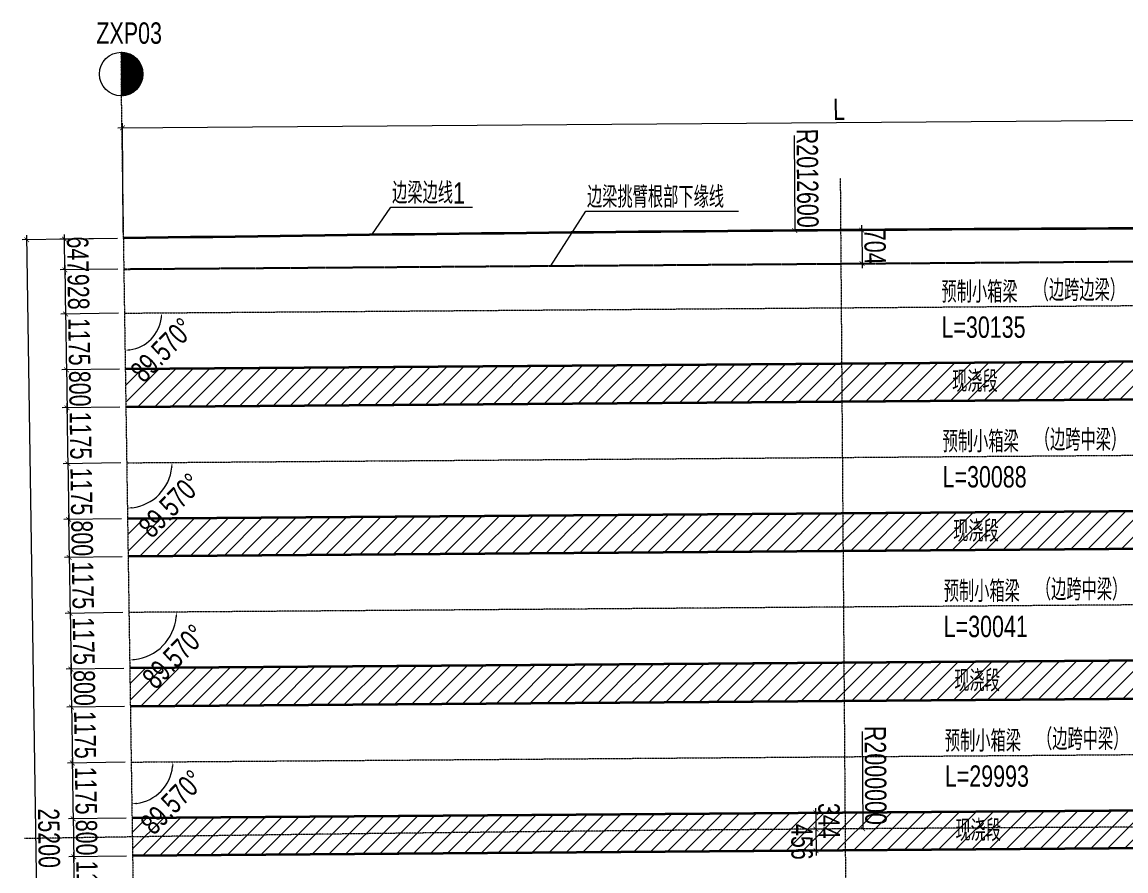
# Model space of a CAD drawing. Extents: x -2667085 to 4, y -2479164 to 2.
# Drawn here: x -2427180 to -2403953, y -2334973 to -2317107 of the extents above; entities that cross this region are included whole.
import ezdxf

# ---------------------------------------------------------------- set-up
doc = ezdxf.new("R2010")
doc.units = 0
doc.header["$MEASUREMENT"] = 0
doc.header["$PDMODE"] = 3
for name, pattern in [('DASHDOT', [1, 0.5, -0.25, 0, -0.25]), ('DASHED', [0.75, 0.5, -0.25]), ('ZXX0', [30, 13, -2, 0.5, -2, 12.5])]:
    doc.linetypes.add(name, pattern=pattern)
doc.layers.get('0').update_dxf_attribs({"linetype": 'CONTINUOUS'})
doc.layers.get('DEFPOINTS').update_dxf_attribs({"linetype": 'CONTINUOUS'})
for name, color, linetype, lineweight in [('桥－总－中心线', 1, 'ZXX0', 13), ('桥－构造轮廓－实线', 4, 'CONTINUOUS', 35), ('桥－构造轮廓－虚线', 3, 'DASHED', 25), ('桥－综合标注', 31, 'CONTINUOUS', 13), ('桥－综合说明', 7, 'CONTINUOUS', 13)]:
    doc.layers.add(name, color=color, linetype=linetype, lineweight=lineweight)
doc.styles.add('SMEDI', font='smsim.shx', dxfattribs={"width": 0.75, "bigfont": 'smfs.shx'})
doc.dimstyles.new('1-150', dxfattribs={"dimtxt": 450, "dimasz": 100, "dimexe": 100, "dimexo": 125, "dimgap": 50, "dimtad": 1, "dimdec": 0, "dimzin": 0, "dimdsep": 46, "dimtxsty": 'SMEDI', "dimblk": 'ARCHTICK', "dimcen": 0.09, "dimdle": 100, "dimclrd": 256, "dimclre": 256, "dimclrt": 256, "dimadec": 0, "dimazin": 0, "dimtfac": 1, "dimtdec": 0, "dimtix": 1, "dimtmove": 2, "dimatfit": 3, "dimldrblk": 'ARCHTICK', "dimfxl": 2, "dimtolj": 1, "dimtzin": 0, "dimlwd": -1, "dimlwe": -1, "dimarcsym": 0})
doc.dimstyles.new('1-150角度', dxfattribs={"dimtxt": 450, "dimasz": 100, "dimexe": 100, "dimexo": 125, "dimgap": 5, "dimtad": 1, "dimdec": 3, "dimzin": 0, "dimdsep": 46, "dimtxsty": 'SMEDI', "dimcen": 0.09, "dimdle": 100, "dimclrd": 256, "dimclre": 256, "dimclrt": 256, "dimadec": 3, "dimazin": 0, "dimtfac": 1, "dimtdec": 3, "dimtmove": 2, "dimatfit": 3, "dimldrblk": 'ARCHTICK', "dimfxl": 2, "dimtolj": 1, "dimtzin": 0, "dimlwd": -1, "dimlwe": -1, "dimarcsym": 0})
pattern_1 = [(45, (250756.52, 96797.04), (-176.776695, 176.776695), [])]

# ---------------------------------------------------------------- blocks, each defined once
blk = doc.blocks.new('_ArchTick')
at = {"color": 0, "linetype": 'ByBlock', "const_width": 0.15}
blk.add_lwpolyline([(-0.5, -0.5), (0.5, 0.5)], dxfattribs=at)
blk = doc.blocks.new('*D156')
at = {"layer": 'DEFPOINTS', "color": 0, "transparency": 16777216}
for p in [(-2425040, -2322305), (-2426265, -2323252), (-2425026, -2323233)]:
    blk.add_point(p, dxfattribs=at)
at = {"layer": '桥－综合标注', "transparency": 16777216}
for p, q in [((-2426280, -2322224), (-2426264, -2323352)), ((-2425165, -2322307), (-2426379, -2322325)), ((-2425151, -2323235), (-2426365, -2323253))]:
    blk.add_line(p, q, dxfattribs=at)
at = {"layer": '桥－综合标注', "transparency": 16777216, "xscale": 100, "yscale": 100, "zscale": 100}
for p, rotation in [((-2426279, -2322324), 90.85943669461318), ((-2426265, -2323252), 270.8594366946131)]:
    blk.add_blockref('_ArchTick', p, dxfattribs=dict(at, rotation=rotation))
at = {"layer": '桥－综合标注', "transparency": 16777216, "insert": (-2425997, -2322784), "char_height": 450, "attachment_point": 5, "rotation": 270.8594, "style": 'SMEDI'}
blk.add_mtext('\\A1;928', dxfattribs=at)
blk = doc.blocks.new('*D157')
at = {"layer": 'DEFPOINTS', "color": 0, "transparency": 16777216}
for p in [(-2425026, -2323233), (-2426247, -2324427), (-2425009, -2324408)]:
    blk.add_point(p, dxfattribs=at)
at = {"layer": '桥－综合标注', "transparency": 16777216}
for p, q in [((-2426267, -2323152), (-2426246, -2324527)), ((-2425151, -2323235), (-2426365, -2323253)), ((-2425134, -2324410), (-2426347, -2324428))]:
    blk.add_line(p, q, dxfattribs=at)
at = {"layer": '桥－综合标注', "transparency": 16777216, "xscale": 100, "yscale": 100, "zscale": 100}
for p, rotation in [((-2426265, -2323252), 90.85943669372011), ((-2426247, -2324427), 270.8594366937201)]:
    blk.add_blockref('_ArchTick', p, dxfattribs=dict(at, rotation=rotation))
at = {"layer": '桥－综合标注', "transparency": 16777216, "insert": (-2425981, -2323835), "char_height": 450, "attachment_point": 5, "rotation": 270.8594, "style": 'SMEDI'}
blk.add_mtext('\\A1;1175', dxfattribs=at)
blk = doc.blocks.new('*D158')
at = {"layer": 'DEFPOINTS', "color": 0, "transparency": 16777216}
for p in [(-2425009, -2324408), (-2426235, -2325227), (-2424997, -2325208)]:
    blk.add_point(p, dxfattribs=at)
at = {"layer": '桥－综合标注', "transparency": 16777216}
for p, q in [((-2426249, -2324327), (-2426234, -2325327)), ((-2425134, -2324410), (-2426347, -2324428)), ((-2425122, -2325210), (-2426335, -2325228))]:
    blk.add_line(p, q, dxfattribs=at)
at = {"layer": '桥－综合标注', "transparency": 16777216, "xscale": 100, "yscale": 100, "zscale": 100}
for p, rotation in [((-2426247, -2324427), 90.85943669372011), ((-2426235, -2325227), 270.8594366937201)]:
    blk.add_blockref('_ArchTick', p, dxfattribs=dict(at, rotation=rotation))
at = {"layer": '桥－综合标注', "transparency": 16777216, "insert": (-2425966, -2324823), "char_height": 450, "attachment_point": 5, "rotation": 270.8594, "style": 'SMEDI'}
blk.add_mtext('\\A1;800', dxfattribs=at)
blk = doc.blocks.new('*D159')
at = {"layer": 'DEFPOINTS', "color": 0, "transparency": 16777216}
for p in [(-2424997, -2325208), (-2426218, -2326401), (-2424979, -2326383)]:
    blk.add_point(p, dxfattribs=at)
at = {"layer": '桥－综合标注', "transparency": 16777216}
for p, q in [((-2425122, -2325210), (-2426335, -2325228)), ((-2426237, -2325127), (-2426216, -2326501)), ((-2425104, -2326385), (-2426318, -2326403))]:
    blk.add_line(p, q, dxfattribs=at)
at = {"layer": '桥－综合标注', "transparency": 16777216, "xscale": 100, "yscale": 100, "zscale": 100}
for p, rotation in [((-2426235, -2325227), 90.85943669372011), ((-2426218, -2326401), 270.8594366937201)]:
    blk.add_blockref('_ArchTick', p, dxfattribs=dict(at, rotation=rotation))
at = {"layer": '桥－综合标注', "transparency": 16777216, "insert": (-2425952, -2325810), "char_height": 450, "attachment_point": 5, "rotation": 270.8594, "style": 'SMEDI'}
blk.add_mtext('\\A1;1175', dxfattribs=at)
blk = doc.blocks.new('*D160')
at = {"layer": 'DEFPOINTS', "color": 0, "transparency": 16777216}
for p in [(-2424961, -2327558), (-2426188, -2328376), (-2424949, -2328358)]:
    blk.add_point(p, dxfattribs=at)
at = {"layer": '桥－综合标注', "transparency": 16777216}
for p, q in [((-2425086, -2327560), (-2426300, -2327578)), ((-2426202, -2327476), (-2426187, -2328476)), ((-2425074, -2328359), (-2426288, -2328378))]:
    blk.add_line(p, q, dxfattribs=at)
at = {"layer": '桥－综合标注', "transparency": 16777216, "xscale": 100, "yscale": 100, "zscale": 100}
for p, rotation in [((-2426200, -2327576), 90.85943669372011), ((-2426188, -2328376), 270.8594366937201)]:
    blk.add_blockref('_ArchTick', p, dxfattribs=dict(at, rotation=rotation))
at = {"layer": '桥－综合标注', "transparency": 16777216, "insert": (-2425919, -2327972), "char_height": 450, "attachment_point": 5, "rotation": 270.8594, "style": 'SMEDI'}
blk.add_mtext('\\A1;800', dxfattribs=at)
blk = doc.blocks.new('*D161')
at = {"layer": 'DEFPOINTS', "color": 0, "transparency": 16777216}
for p in [(-2424949, -2328358), (-2426171, -2329551), (-2424932, -2329532)]:
    blk.add_point(p, dxfattribs=at)
at = {"layer": '桥－综合标注', "transparency": 16777216}
for p, q in [((-2426190, -2328276), (-2426169, -2329651)), ((-2425074, -2328359), (-2426288, -2328378)), ((-2425057, -2329534), (-2426271, -2329553))]:
    blk.add_line(p, q, dxfattribs=at)
at = {"layer": '桥－综合标注', "transparency": 16777216, "xscale": 100, "yscale": 100, "zscale": 100}
for p, rotation in [((-2426188, -2328376), 90.85943669372011), ((-2426171, -2329551), 270.8594366937201)]:
    blk.add_blockref('_ArchTick', p, dxfattribs=dict(at, rotation=rotation))
at = {"layer": '桥－综合标注', "transparency": 16777216, "insert": (-2425904, -2328960), "char_height": 450, "attachment_point": 5, "rotation": 270.8594, "style": 'SMEDI'}
blk.add_mtext('\\A1;1175', dxfattribs=at)
blk = doc.blocks.new('*D162')
at = {"layer": 'DEFPOINTS', "color": 0, "transparency": 16777216}
for p in [(-2424932, -2329532), (-2426153, -2330726), (-2424914, -2330707)]:
    blk.add_point(p, dxfattribs=at)
at = {"layer": '桥－综合标注', "transparency": 16777216}
for p, q in [((-2426172, -2329451), (-2426151, -2330826)), ((-2425057, -2329534), (-2426271, -2329553)), ((-2425039, -2330709), (-2426253, -2330727))]:
    blk.add_line(p, q, dxfattribs=at)
at = {"layer": '桥－综合标注', "transparency": 16777216, "xscale": 100, "yscale": 100, "zscale": 100}
for p, rotation in [((-2426171, -2329551), 90.85943669372011), ((-2426153, -2330726), 270.8594366937201)]:
    blk.add_blockref('_ArchTick', p, dxfattribs=dict(at, rotation=rotation))
at = {"layer": '桥－综合标注', "transparency": 16777216, "insert": (-2425887, -2330134), "char_height": 450, "attachment_point": 5, "rotation": 270.8594, "style": 'SMEDI'}
blk.add_mtext('\\A1;1175', dxfattribs=at)
blk = doc.blocks.new('*D163')
at = {"layer": 'DEFPOINTS', "color": 0, "transparency": 16777216}
for p in [(-2424914, -2330707), (-2426141, -2331526), (-2424902, -2331507)]:
    blk.add_point(p, dxfattribs=at)
at = {"layer": '桥－综合标注', "transparency": 16777216}
for p, q in [((-2426154, -2330626), (-2426139, -2331626)), ((-2425039, -2330709), (-2426253, -2330727)), ((-2425027, -2331509), (-2426241, -2331527))]:
    blk.add_line(p, q, dxfattribs=at)
at = {"layer": '桥－综合标注', "transparency": 16777216, "xscale": 100, "yscale": 100, "zscale": 100}
for p, rotation in [((-2426153, -2330726), 90.85943669372011), ((-2426141, -2331526), 270.8594366937201)]:
    blk.add_blockref('_ArchTick', p, dxfattribs=dict(at, rotation=rotation))
at = {"layer": '桥－综合标注', "transparency": 16777216, "insert": (-2425872, -2331122), "char_height": 450, "attachment_point": 5, "rotation": 270.8594, "style": 'SMEDI'}
blk.add_mtext('\\A1;800', dxfattribs=at)
blk = doc.blocks.new('*D164')
at = {"layer": 'DEFPOINTS', "color": 0, "transparency": 16777216}
for p in [(-2424902, -2331507), (-2426123, -2332701), (-2424885, -2332682)]:
    blk.add_point(p, dxfattribs=at)
at = {"layer": '桥－综合标注', "transparency": 16777216}
for p, q in [((-2425027, -2331509), (-2426241, -2331527)), ((-2426142, -2331426), (-2426122, -2332801)), ((-2425009, -2332684), (-2426223, -2332702))]:
    blk.add_line(p, q, dxfattribs=at)
at = {"layer": '桥－综合标注', "transparency": 16777216, "xscale": 100, "yscale": 100, "zscale": 100}
for p, rotation in [((-2426141, -2331526), 90.85943669372011), ((-2426123, -2332701), 270.8594366937201)]:
    blk.add_blockref('_ArchTick', p, dxfattribs=dict(at, rotation=rotation))
at = {"layer": '桥－综合标注', "transparency": 16777216, "insert": (-2425857, -2332109), "char_height": 450, "attachment_point": 5, "rotation": 270.8594, "style": 'SMEDI'}
blk.add_mtext('\\A1;1175', dxfattribs=at)
blk = doc.blocks.new('*D165')
at = {"layer": 'DEFPOINTS', "color": 0, "transparency": 16777216}
for p in [(-2424885, -2332682), (-2426106, -2333876), (-2424867, -2333857)]:
    blk.add_point(p, dxfattribs=at)
at = {"layer": '桥－综合标注', "transparency": 16777216}
for p, q in [((-2425009, -2332684), (-2426223, -2332702)), ((-2426125, -2332601), (-2426104, -2333976)), ((-2424992, -2333859), (-2426206, -2333877))]:
    blk.add_line(p, q, dxfattribs=at)
at = {"layer": '桥－综合标注', "transparency": 16777216, "xscale": 100, "yscale": 100, "zscale": 100}
for p, rotation in [((-2426123, -2332701), 90.85943669372011), ((-2426106, -2333876), 270.8594366937201)]:
    blk.add_blockref('_ArchTick', p, dxfattribs=dict(at, rotation=rotation))
at = {"layer": '桥－综合标注', "transparency": 16777216, "insert": (-2425840, -2333284), "char_height": 450, "attachment_point": 5, "rotation": 270.8594, "style": 'SMEDI'}
blk.add_mtext('\\A1;1175', dxfattribs=at)
blk = doc.blocks.new('*D166')
at = {"layer": 'DEFPOINTS', "color": 0, "transparency": 16777216}
for p in [(-2424867, -2333857), (-2426094, -2334675), (-2424855, -2334657)]:
    blk.add_point(p, dxfattribs=at)
at = {"layer": '桥－综合标注', "transparency": 16777216}
for p, q in [((-2424992, -2333859), (-2426206, -2333877)), ((-2426107, -2333776), (-2426092, -2334775)), ((-2424980, -2334659), (-2426194, -2334677))]:
    blk.add_line(p, q, dxfattribs=at)
at = {"layer": '桥－综合标注', "transparency": 16777216, "xscale": 100, "yscale": 100, "zscale": 100}
for p, rotation in [((-2426106, -2333876), 90.85943669372011), ((-2426094, -2334675), 270.8594366937201)]:
    blk.add_blockref('_ArchTick', p, dxfattribs=dict(at, rotation=rotation))
at = {"layer": '桥－综合标注', "transparency": 16777216, "insert": (-2425825, -2334271), "char_height": 450, "attachment_point": 5, "rotation": 270.8594, "style": 'SMEDI'}
blk.add_mtext('\\A1;800', dxfattribs=at)
blk = doc.blocks.new('*D167')
at = {"layer": 'DEFPOINTS', "color": 0, "transparency": 16777216}
for p in [(-2424855, -2334657), (-2426076, -2335850), (-2424837, -2335832)]:
    blk.add_point(p, dxfattribs=at)
at = {"layer": '桥－综合标注', "transparency": 16777216}
for p, q in [((-2426095, -2334575), (-2426075, -2335950)), ((-2424980, -2334659), (-2426194, -2334677)), ((-2424962, -2335834), (-2426176, -2335852))]:
    blk.add_line(p, q, dxfattribs=at)
at = {"layer": '桥－综合标注', "transparency": 16777216, "xscale": 100, "yscale": 100, "zscale": 100}
for p, rotation in [((-2426094, -2334675), 90.85943669372011), ((-2426076, -2335850), 270.8594366937201)]:
    blk.add_blockref('_ArchTick', p, dxfattribs=dict(at, rotation=rotation))
at = {"layer": '桥－综合标注', "transparency": 16777216, "insert": (-2425810, -2335259), "char_height": 450, "attachment_point": 5, "rotation": 270.8594, "style": 'SMEDI'}
blk.add_mtext('\\A1;1175', dxfattribs=at)
blk = doc.blocks.new('*D178')
at = {"layer": 'DEFPOINTS', "color": 0, "transparency": 16777216}
for p in [(-2424979, -2326383), (-2426200, -2327576), (-2424961, -2327558)]:
    blk.add_point(p, dxfattribs=at)
at = {"layer": '桥－综合标注', "transparency": 16777216}
for p, q in [((-2425104, -2326385), (-2426318, -2326403)), ((-2426219, -2326301), (-2426199, -2327676)), ((-2425086, -2327560), (-2426300, -2327578))]:
    blk.add_line(p, q, dxfattribs=at)
at = {"layer": '桥－综合标注', "transparency": 16777216, "xscale": 100, "yscale": 100, "zscale": 100}
for p, rotation in [((-2426218, -2326401), 90.85943669460673), ((-2426200, -2327576), 270.8594366946068)]:
    blk.add_blockref('_ArchTick', p, dxfattribs=dict(at, rotation=rotation))
at = {"layer": '桥－综合标注', "transparency": 16777216, "insert": (-2425934, -2326985), "char_height": 450, "attachment_point": 5, "rotation": 270.8594, "style": 'SMEDI'}
blk.add_mtext('\\A1;1175', dxfattribs=at)
blk = doc.blocks.new('*D204')
at = {"layer": 'DEFPOINTS', "color": 0, "transparency": 16777216}
for p in [(-2426289, -2321677), (-2425050, -2321658), (-2425040, -2322305)]:
    blk.add_point(p, dxfattribs=at)
at = {"layer": '桥－综合标注', "transparency": 16777216}
for p, q in [((-2425175, -2321660), (-2426389, -2321678)), ((-2426289, -2321677), (-2426290, -2321577)), ((-2426279, -2322324), (-2426289, -2321677)), ((-2425165, -2322307), (-2426379, -2322325)), ((-2426279, -2322324), (-2426277, -2322424))]:
    blk.add_line(p, q, dxfattribs=at)
at = {"layer": '桥－综合标注', "transparency": 16777216, "xscale": 100, "yscale": 100, "zscale": 100}
for p, rotation in [((-2426289, -2321677), 270.8594366945963), ((-2426279, -2322324), 90.85943669459624)]:
    blk.add_blockref('_ArchTick', p, dxfattribs=dict(at, rotation=rotation))
at = {"layer": '桥－综合标注', "transparency": 16777216, "insert": (-2426009, -2321996), "char_height": 450, "attachment_point": 5, "rotation": 270.8594, "style": 'SMEDI'}
blk.add_mtext('\\A1;647', dxfattribs=at)
blk = doc.blocks.new('*D206')
at = {"layer": 'DEFPOINTS', "color": 0, "transparency": 16777216}
for p in [(-2427081, -2321689), (-2425050, -2321658), (-2424672, -2346856)]:
    blk.add_point(p, dxfattribs=at)
at = {"layer": '桥－综合标注', "transparency": 16777216}
for p, q in [((-2425175, -2321660), (-2427180, -2321690)), ((-2426701, -2346986), (-2427082, -2321589)), ((-2424797, -2346857), (-2426803, -2346887))]:
    blk.add_line(p, q, dxfattribs=at)
at = {"layer": '桥－综合标注', "transparency": 16777216, "xscale": 100, "yscale": 100, "zscale": 100}
for p, rotation in [((-2427081, -2321689), 90.85943672221049), ((-2426703, -2346886), 270.8594367222105)]:
    blk.add_blockref('_ArchTick', p, dxfattribs=dict(at, rotation=rotation))
at = {"layer": '桥－综合标注', "transparency": 16777216, "insert": (-2426617, -2334283), "char_height": 450, "attachment_point": 5, "rotation": 270.8594, "style": 'SMEDI'}
blk.add_mtext('\\A1;25200', dxfattribs=at)
blk = doc.blocks.new('*D207')
at = {"layer": 'DEFPOINTS', "color": 0, "transparency": 16777216}
for p in [(-2425050, -2321658), (-2394862, -2323007), (-2425026, -2323233), (-2424627, -2323905), (-2424672, -2346856)]:
    blk.add_point(p, dxfattribs=at)
at = {"layer": '桥－综合标注', "transparency": 16777216}
blk.add_arc((-2425026, -2323233), 782, 278.1942, 353.095, dxfattribs=at)
for points in [[(-2424267, -2323326), (-2424234, -2323328), (-2424245, -2323227)], [(-2424914, -2324024), (-2424916, -2323990), (-2425015, -2324015)]]:
    blk.add_solid(points, dxfattribs=at)
at = {"layer": '桥－综合标注', "transparency": 16777216, "insert": (-2424231, -2324010), "char_height": 450, "attachment_point": 5, "rotation": 45.6446, "style": 'SMEDI'}
blk.add_mtext('\\A1;89.570°', dxfattribs=at)
blk = doc.blocks.new('*D208')
at = {"layer": 'DEFPOINTS', "color": 0, "transparency": 16777216}
for p in [(-2425050, -2321658), (-2394862, -2326157), (-2424979, -2326383), (-2424492, -2327202), (-2424672, -2346856)]:
    blk.add_point(p, dxfattribs=at)
at = {"layer": '桥－综合标注', "transparency": 16777216}
blk.add_arc((-2424979, -2326383), 953, 276.8729, 354.4163, dxfattribs=at)
for points in [[(-2424047, -2326475), (-2424014, -2326476), (-2424026, -2326376)], [(-2424864, -2327346), (-2424866, -2327313), (-2424965, -2327336)]]:
    blk.add_solid(points, dxfattribs=at)
at = {"layer": '桥－综合标注', "transparency": 16777216, "insert": (-2424061, -2327280), "char_height": 450, "attachment_point": 5, "rotation": 45.6446, "style": 'SMEDI'}
blk.add_mtext('\\A1;89.570°', dxfattribs=at)
blk = doc.blocks.new('*D209')
at = {"layer": 'DEFPOINTS', "color": 0, "transparency": 16777216}
for p in [(-2425050, -2321658), (-2394862, -2329307), (-2424932, -2329532), (-2424421, -2330392), (-2424672, -2346856)]:
    blk.add_point(p, dxfattribs=at)
at = {"layer": '桥－综合标注', "transparency": 16777216}
blk.add_arc((-2424932, -2329532), 1000, 276.5907, 354.6985, dxfattribs=at)
for points in [[(-2423953, -2329624), (-2423919, -2329626), (-2423932, -2329525)], [(-2424816, -2330543), (-2424818, -2330509), (-2424917, -2330533)]]:
    blk.add_solid(points, dxfattribs=at)
at = {"layer": '桥－综合标注', "transparency": 16777216, "insert": (-2423981, -2330462), "char_height": 450, "attachment_point": 5, "rotation": 45.6446, "style": 'SMEDI'}
blk.add_mtext('\\A1;89.570°', dxfattribs=at)
blk = doc.blocks.new('*D210')
at = {"layer": 'DEFPOINTS', "color": 0, "transparency": 16777216}
for p in [(-2425050, -2321658), (-2394862, -2332457), (-2424885, -2332682), (-2424436, -2333437), (-2424672, -2346856)]:
    blk.add_point(p, dxfattribs=at)
at = {"layer": '桥－综合标注', "transparency": 16777216}
blk.add_arc((-2424885, -2332682), 878, 277.3875, 353.9017, dxfattribs=at)
for points in [[(-2424028, -2332775), (-2423995, -2332776), (-2424006, -2332676)], [(-2424770, -2333570), (-2424773, -2333536), (-2424871, -2333560)]]:
    blk.add_solid(points, dxfattribs=at)
at = {"layer": '桥－综合标注', "transparency": 16777216, "insert": (-2424021, -2333527), "char_height": 450, "attachment_point": 5, "rotation": 45.6446, "style": 'SMEDI'}
blk.add_mtext('\\A1;89.570°', dxfattribs=at)
blk = doc.blocks.new('*D211')
at = {"layer": 'DEFPOINTS', "color": 0, "transparency": 16777216}
for p in [(-2425050, -2321658), (-2394862, -2335607), (-2424837, -2335832), (-2424340, -2336668), (-2424672, -2346856)]:
    blk.add_point(p, dxfattribs=at)
at = {"layer": '桥－综合标注', "transparency": 16777216}
blk.add_arc((-2424837, -2335832), 973, 276.7533, 354.5358, dxfattribs=at)
for points in [[(-2423886, -2335924), (-2423852, -2335925), (-2423865, -2335824)], [(-2424722, -2336814), (-2424724, -2336781), (-2424823, -2336804)]]:
    blk.add_solid(points, dxfattribs=at)
at = {"layer": '桥－综合标注', "transparency": 16777216, "insert": (-2423906, -2336742), "char_height": 450, "attachment_point": 5, "rotation": 45.6446, "style": 'SMEDI'}
blk.add_mtext('\\A1;89.570°', dxfattribs=at)
blk = doc.blocks.new('*D212')
at = {"layer": 'DEFPOINTS', "color": 0, "transparency": 16777216}
for p in [(-2425050, -2321658), (-2394862, -2338757), (-2424790, -2338981), (-2424364, -2339698), (-2424672, -2346856)]:
    blk.add_point(p, dxfattribs=at)
at = {"layer": '桥－综合标注', "transparency": 16777216}
blk.add_arc((-2424790, -2338981), 834, 277.7348, 353.5543, dxfattribs=at)
for points in [[(-2423978, -2339074), (-2423945, -2339076), (-2423956, -2338975)], [(-2424677, -2339824), (-2424679, -2339791), (-2424778, -2339815)]]:
    blk.add_solid(points, dxfattribs=at)
at = {"layer": '桥－综合标注', "transparency": 16777216, "insert": (-2423958, -2339795), "char_height": 450, "attachment_point": 5, "rotation": 45.6446, "style": 'SMEDI'}
blk.add_mtext('\\A1;89.570°', dxfattribs=at)
blk = doc.blocks.new('*D213')
at = {"layer": 'DEFPOINTS', "color": 0, "transparency": 16777216}
for p in [(-2425050, -2321658), (-2394862, -2341907), (-2424743, -2342131), (-2424247, -2342966), (-2424672, -2346856)]:
    blk.add_point(p, dxfattribs=at)
at = {"layer": '桥－综合标注', "transparency": 16777216}
blk.add_arc((-2424743, -2342131), 972, 276.7596, 354.5296, dxfattribs=at)
for points in [[(-2423792, -2342223), (-2423759, -2342224), (-2423771, -2342124)], [(-2424627, -2343112), (-2424630, -2343079), (-2424728, -2343102)]]:
    blk.add_solid(points, dxfattribs=at)
at = {"layer": '桥－综合标注', "transparency": 16777216, "insert": (-2423812, -2343041), "char_height": 450, "attachment_point": 5, "rotation": 45.6446, "style": 'SMEDI'}
blk.add_mtext('\\A1;89.570°', dxfattribs=at)
blk = doc.blocks.new('*D214')
at = {"layer": 'DEFPOINTS', "color": 0, "transparency": 16777216}
for p in [(-2425050, -2321658), (-2394862, -2345057), (-2424696, -2345281), (-2424276, -2345986), (-2424672, -2346856)]:
    blk.add_point(p, dxfattribs=at)
at = {"layer": '桥－综合标注', "transparency": 16777216}
blk.add_arc((-2424696, -2345281), 820, 277.8472, 353.442, dxfattribs=at)
for points in [[(-2423897, -2345373), (-2423864, -2345375), (-2423875, -2345275)], [(-2424582, -2346110), (-2424585, -2346077), (-2424683, -2346101)]]:
    blk.add_solid(points, dxfattribs=at)
at = {"layer": '桥－综合标注', "transparency": 16777216, "insert": (-2423873, -2346085), "char_height": 450, "attachment_point": 5, "rotation": 45.6446, "style": 'SMEDI'}
blk.add_mtext('\\A1;89.570°', dxfattribs=at)
blk = doc.blocks.new('*D215')
at = {"layer": 'DEFPOINTS', "color": 0, "transparency": 16777216}
for p in [(-2394862, -2321432), (-2394862, -2323007), (-2425026, -2323233), (-2395705, -2323499), (-2394862, -2346632)]:
    blk.add_point(p, dxfattribs=at)
at = {"layer": '桥－综合标注', "transparency": 16777216}
blk.add_arc((-2394862, -2323007), 976, 186.301, 264.1287, dxfattribs=at)
for points in [[(-2395849, -2323115), (-2395816, -2323113), (-2395838, -2323014)], [(-2394961, -2323962), (-2394963, -2323995), (-2394862, -2323983)]]:
    blk.add_solid(points, dxfattribs=at)
at = {"layer": '桥－综合标注', "transparency": 16777216, "insert": (-2395782, -2323934), "char_height": 450, "attachment_point": 5, "rotation": 315.2149, "style": 'SMEDI'}
blk.add_mtext('\\A1;89.570°', dxfattribs=at)
blk = doc.blocks.new('*D216')
at = {"layer": 'DEFPOINTS', "color": 0, "transparency": 16777216}
for p in [(-2394862, -2321432), (-2394862, -2326157), (-2424979, -2326383), (-2395775, -2326690), (-2394862, -2346632)]:
    blk.add_point(p, dxfattribs=at)
at = {"layer": '桥－综合标注', "transparency": 16777216}
for start, end in [(169.5859, 175.0078), (180.4297, 270), (275.4219, 280.8439)]:
    blk.add_arc((-2394862, -2326157), 1057, start, end, dxfattribs=at)
for points in [[(-2395898, -2326066), (-2395932, -2326064), (-2395919, -2326165)], [(-2394761, -2327226), (-2394763, -2327193), (-2394862, -2327214)]]:
    blk.add_solid(points, dxfattribs=at)
at = {"layer": '桥－综合标注', "transparency": 16777216, "insert": (-2395445, -2326744), "char_height": 450, "attachment_point": 5, "rotation": 315.2149, "style": 'SMEDI'}
blk.add_mtext('\\A1;89.570°', dxfattribs=at)
blk = doc.blocks.new('*D217')
at = {"layer": 'DEFPOINTS', "color": 0, "transparency": 16777216}
for p in [(-2394862, -2321432), (-2394862, -2329307), (-2424932, -2329532), (-2395708, -2329801), (-2394862, -2346632)]:
    blk.add_point(p, dxfattribs=at)
at = {"layer": '桥－综合标注', "transparency": 16777216}
blk.add_arc((-2394862, -2329307), 979, 186.2836, 264.1461, dxfattribs=at)
for points in [[(-2395852, -2329415), (-2395819, -2329413), (-2395841, -2329314)], [(-2394961, -2330264), (-2394963, -2330298), (-2394862, -2330286)]]:
    blk.add_solid(points, dxfattribs=at)
at = {"layer": '桥－综合标注', "transparency": 16777216, "insert": (-2395784, -2330236), "char_height": 450, "attachment_point": 5, "rotation": 315.2149, "style": 'SMEDI'}
blk.add_mtext('\\A1;89.570°', dxfattribs=at)
blk = doc.blocks.new('*D218')
at = {"layer": 'DEFPOINTS', "color": 0, "transparency": 16777216}
for p in [(-2394862, -2321432), (-2394862, -2332457), (-2424885, -2332682), (-2395691, -2332941), (-2394862, -2346632)]:
    blk.add_point(p, dxfattribs=at)
at = {"layer": '桥－综合标注', "transparency": 16777216}
blk.add_arc((-2394862, -2332457), 960, 186.401, 264.0287, dxfattribs=at)
for points in [[(-2395833, -2332565), (-2395799, -2332563), (-2395822, -2332464)], [(-2394961, -2333395), (-2394963, -2333428), (-2394862, -2333417)]]:
    blk.add_solid(points, dxfattribs=at)
at = {"layer": '桥－综合标注', "transparency": 16777216, "insert": (-2395771, -2333373), "char_height": 450, "attachment_point": 5, "rotation": 315.2149, "style": 'SMEDI'}
blk.add_mtext('\\A1;89.570°', dxfattribs=at)
blk = doc.blocks.new('*D219')
at = {"layer": 'DEFPOINTS', "color": 0, "transparency": 16777216}
for p in [(-2394862, -2321432), (-2394862, -2335607), (-2424837, -2335832), (-2395613, -2336045), (-2394862, -2346632)]:
    blk.add_point(p, dxfattribs=at)
at = {"layer": '桥－综合标注', "transparency": 16777216}
blk.add_arc((-2394862, -2335607), 869, 187.025, 263.4047, dxfattribs=at)
for points in [[(-2395741, -2335714), (-2395708, -2335712), (-2395731, -2335613)], [(-2394961, -2336454), (-2394963, -2336487), (-2394862, -2336476)]]:
    blk.add_solid(points, dxfattribs=at)
at = {"layer": '桥－综合标注', "transparency": 16777216, "insert": (-2395707, -2336458), "char_height": 450, "attachment_point": 5, "rotation": 315.2149, "style": 'SMEDI'}
blk.add_mtext('\\A1;89.570°', dxfattribs=at)
blk = doc.blocks.new('*D220')
at = {"layer": 'DEFPOINTS', "color": 0, "transparency": 16777216}
for p in [(-2394862, -2321432), (-2394862, -2338757), (-2424790, -2338981), (-2395785, -2339296), (-2394862, -2346632)]:
    blk.add_point(p, dxfattribs=at)
at = {"layer": '桥－综合标注', "transparency": 16777216}
for start, end in [(169.7042, 175.067), (180.4297, 270), (275.3627, 280.7255)]:
    blk.add_arc((-2394862, -2338757), 1069, start, end, dxfattribs=at)
for points in [[(-2395910, -2338666), (-2395944, -2338664), (-2395931, -2338765)], [(-2394761, -2339838), (-2394763, -2339804), (-2394862, -2339826)]]:
    blk.add_solid(points, dxfattribs=at)
at = {"layer": '桥－综合标注', "transparency": 16777216, "insert": (-2395453, -2339352), "char_height": 450, "attachment_point": 5, "rotation": 315.2149, "style": 'SMEDI'}
blk.add_mtext('\\A1;89.570°', dxfattribs=at)
blk = doc.blocks.new('*D221')
at = {"layer": 'DEFPOINTS', "color": 0, "transparency": 16777216}
for p in [(-2394862, -2321432), (-2394862, -2341907), (-2424743, -2342131), (-2395880, -2342502), (-2394862, -2346632)]:
    blk.add_point(p, dxfattribs=at)
at = {"layer": '桥－综合标注', "transparency": 16777216}
blk.add_arc((-2394862, -2341907), 1179, 185.2903, 265.1394, dxfattribs=at)
for points in [[(-2396053, -2342016), (-2396019, -2342015), (-2396041, -2341916)], [(-2394961, -2343065), (-2394963, -2343098), (-2394862, -2343086)]]:
    blk.add_solid(points, dxfattribs=at)
at = {"layer": '桥－综合标注', "transparency": 16777216, "insert": (-2395531, -2342581), "char_height": 450, "attachment_point": 5, "rotation": 315.2149, "style": 'SMEDI'}
blk.add_mtext('\\A1;89.570°', dxfattribs=at)
blk = doc.blocks.new('*D222')
at = {"layer": 'DEFPOINTS', "color": 0, "transparency": 16777216}
for p in [(-2394862, -2321432), (-2394862, -2345057), (-2424696, -2345281), (-2395576, -2345474), (-2394862, -2346632)]:
    blk.add_point(p, dxfattribs=at)
at = {"layer": '桥－综合标注', "transparency": 16777216}
blk.add_arc((-2394862, -2345057), 827, 187.3637, 263.0661, dxfattribs=at)
for points in [[(-2395699, -2345164), (-2395665, -2345162), (-2395689, -2345063)], [(-2394961, -2345861), (-2394963, -2345894), (-2394862, -2345884)]]:
    blk.add_solid(points, dxfattribs=at)
at = {"layer": '桥－综合标注', "transparency": 16777216, "insert": (-2395677, -2345878), "char_height": 450, "attachment_point": 5, "rotation": 315.2149, "style": 'SMEDI'}
blk.add_mtext('\\A1;89.570°', dxfattribs=at)
blk = doc.blocks.new('*D223')
at = {"layer": 'DEFPOINTS', "color": 0, "transparency": 16777216}
for p in [(-2409956, -2321489), (-2409951, -2322192), (-2409506, -2322189)]:
    blk.add_point(p, dxfattribs=at)
at = {"layer": '桥－综合标注', "transparency": 16777216}
for p, q in [((-2409831, -2321488), (-2409411, -2321484)), ((-2409511, -2321485), (-2409512, -2321385)), ((-2409511, -2321485), (-2409506, -2322189)), ((-2409826, -2322191), (-2409406, -2322188)), ((-2409506, -2322189), (-2409505, -2322289))]:
    blk.add_line(p, q, dxfattribs=at)
at = {"layer": '桥－综合标注', "transparency": 16777216, "xscale": 100, "yscale": 100, "zscale": 100}
for p, rotation in [((-2409511, -2321485), 270.4297183724812), ((-2409506, -2322189), 90.42971837248119)]:
    blk.add_blockref('_ArchTick', p, dxfattribs=dict(at, rotation=rotation))
at = {"layer": '桥－综合标注', "transparency": 16777216, "insert": (-2409234, -2321835), "char_height": 450, "attachment_point": 5, "rotation": 270.4297, "style": 'SMEDI'}
blk.add_mtext('\\A1;704', dxfattribs=at)
blk = doc.blocks.new('*D225')
at = {"layer": 'DEFPOINTS', "color": 0, "transparency": 16777216}
for p in [(-2394909, -2319106), (-2394892, -2321432), (-2425050, -2321658)]:
    blk.add_point(p, dxfattribs=at)
at = {"layer": '桥－综合标注', "transparency": 16777216}
for p, q in [((-2394893, -2321307), (-2394910, -2319006)), ((-2425167, -2319333), (-2394809, -2319105)), ((-2425051, -2321533), (-2425068, -2319232))]:
    blk.add_line(p, q, dxfattribs=at)
at = {"layer": '桥－综合标注', "transparency": 16777216, "xscale": 100, "yscale": 100, "zscale": 100}
for p, rotation in [((-2394909, -2319106), 0.4301453801137), ((-2425067, -2319332), 180.4301453801137)]:
    blk.add_blockref('_ArchTick', p, dxfattribs=dict(at, rotation=rotation))
at = {"layer": '桥－综合标注', "transparency": 16777216, "insert": (-2409990, -2318944), "char_height": 450, "attachment_point": 5, "rotation": 0.4301, "style": 'SMEDI'}
blk.add_mtext('\\A1;L', dxfattribs=at)
blk = doc.blocks.new('*D226')
at = {"layer": 'DEFPOINTS', "color": 0, "transparency": 16777216}
for p in [(-2409864, -2333745), (-2410476, -2334093), (-2409862, -2334088)]:
    blk.add_point(p, dxfattribs=at)
at = {"layer": '桥－综合标注', "transparency": 16777216}
for p, q in [((-2410479, -2333749), (-2410479, -2333649)), ((-2409989, -2333745), (-2410579, -2333750)), ((-2410479, -2333749), (-2410476, -2334093)), ((-2409987, -2334089), (-2410576, -2334094)), ((-2410476, -2334093), (-2410475, -2334193))]:
    blk.add_line(p, q, dxfattribs=at)
at = {"layer": '桥－综合标注', "transparency": 16777216, "xscale": 100, "yscale": 100, "zscale": 100}
for p, rotation in [((-2410479, -2333749), 270.4297183724527), ((-2410476, -2334093), 90.42971837245264)]:
    blk.add_blockref('_ArchTick', p, dxfattribs=dict(at, rotation=rotation))
at = {"layer": '桥－综合标注', "transparency": 16777216, "insert": (-2410202, -2333919), "char_height": 450, "attachment_point": 5, "rotation": 270.4297, "style": 'SMEDI'}
blk.add_mtext('\\A1;344', dxfattribs=at)
blk = doc.blocks.new('*D227')
at = {"layer": 'DEFPOINTS', "color": 0, "transparency": 16777216}
for p in [(-2409862, -2334088), (-2410473, -2334549), (-2409858, -2334544)]:
    blk.add_point(p, dxfattribs=at)
at = {"layer": '桥－综合标注', "transparency": 16777216}
for p, q in [((-2409987, -2334089), (-2410576, -2334094)), ((-2410477, -2333993), (-2410472, -2334649)), ((-2409983, -2334545), (-2410573, -2334550))]:
    blk.add_line(p, q, dxfattribs=at)
at = {"layer": '桥－综合标注', "transparency": 16777216, "xscale": 100, "yscale": 100, "zscale": 100}
for p, rotation in [((-2410476, -2334093), 90.42970758301114), ((-2410473, -2334549), 270.4297075830112)]:
    blk.add_blockref('_ArchTick', p, dxfattribs=dict(at, rotation=rotation))
at = {"layer": '桥－综合标注', "transparency": 16777216, "insert": (-2410772, -2334361), "char_height": 450, "attachment_point": 5, "rotation": 270.4297, "style": 'SMEDI'}
blk.add_mtext('\\A1;456', dxfattribs=at)

msp = doc.modelspace()

# ---------------------------------------------------------------- hatches: boundary and pattern name
at = {"layer": '桥－综合标注'}
h = msp.add_hatch(dxfattribs=at)
h.set_pattern_fill('ANSI31', color=256, scale=50, angle=3.31071514, style=0)
h.set_pattern_definition([(48.3107151, (-2935066.2967, -2724294.271), (-4.667266106, 4.156816943), [])])
h.paths.add_polyline_path([(-2424637.4712, -2318174.0667, 0.398765275), (-2425097.0556, -2317742.36), (-2425092.7006, -2318658.6929, 0.4298324642)])
h = msp.add_hatch(dxfattribs=at)
h.set_pattern_fill('ANSI31', color=8, scale=2000, style=0)
h.set_pattern_definition(pattern_1)
h.paths.add_polyline_path([(-2424996.6318, -2325207.9598), (-2394862.0119, -2324981.9459), (-2394862.0119, -2324182.0247), (-2425008.6302, -2324408.1285)])
h = msp.add_hatch(dxfattribs=at)
h.set_pattern_fill('ANSI31', color=8, scale=2000, style=0)
h.set_pattern_definition(pattern_1)
h.paths.add_polyline_path([(-2394862.0119, -2328131.9333), (-2424949.3838, -2328357.5928), (-2424961.3822, -2327557.7615), (-2394862.0119, -2327332.012)])
h = msp.add_hatch(dxfattribs=at)
h.set_pattern_fill('ANSI31', color=8, scale=2000, style=0)
h.set_pattern_definition(pattern_1)
h.paths.add_polyline_path([(-2424902.1358, -2331507.2258), (-2394862.0119, -2331281.9206), (-2394862.0119, -2330481.9994), (-2424914.1341, -2330707.3945)])
h = msp.add_hatch(dxfattribs=at)
h.set_pattern_fill('ANSI31', color=8, scale=2000, style=0)
h.set_pattern_definition(pattern_1)
h.paths.add_polyline_path([(-2394862.0119, -2334431.9079), (-2424854.8877, -2334656.8587), (-2424866.8861, -2333857.0275), (-2394862.0119, -2333631.9867)])

# ---------------------------------------------------------------- linework, layer by layer
at = {"layer": '桥－总－中心线', "linetype": 'DASHDOT', "ltscale": 5}
for p, q in [((-2425094.8781, -2318658.6981), (-2424671.894, -2346855.5256)), ((-2409964.5974, -2320391.6315), (-2409753.0333, -2348599.6452)), ((-2425026.255, -2323233.2277), (-2394892.0119, -2323007.2166)), ((-2424979.007, -2326382.8607), (-2394892.0119, -2326157.204)), ((-2394892.0119, -2329307.1913), (-2424931.759, -2329532.4936)), ((-2424884.5109, -2332682.1266), (-2394892.0119, -2332457.1787))]:
    msp.add_line(p, q, dxfattribs=at)
msp.add_arc((-2394862.0119, -4334031.9453), 1999999.998, 89.9246857985, 90.9245356534, dxfattribs=at)
at = {"layer": '桥－构造轮廓－实线'}
for p, q in [((-2425008.6302, -2324408.1285), (-2394892.0119, -2324182.2497)), ((-2424996.6318, -2325207.9598), (-2394892.0119, -2324982.1709)), ((-2424961.3822, -2327557.7615), (-2394892.0119, -2327332.237)), ((-2394892.0119, -2328132.1583), (-2424949.3838, -2328357.5928)), ((-2394892.0119, -2330482.2244), (-2424914.1341, -2330707.3945)), ((-2424902.1358, -2331507.2258), (-2394892.0119, -2331282.1456)), ((-2424866.8861, -2333857.0275), (-2394892.0119, -2333632.2117)), ((-2394892.0119, -2334432.133), (-2424854.8877, -2334656.8587))]:
    msp.add_line(p, q, dxfattribs=at)
msp.add_arc((-2394862.0117, -4334031.9473), 2012600, 90.0008540615, 90.8594366981, dxfattribs=at)
at = {"layer": '桥－构造轮廓－虚线', "color": 3, "linetype": 'DASHED', "ltscale": 2}
msp.add_line((-2425040.1749, -2322305.306), (-2394892.0119, -2322079.1905), dxfattribs=at)
at = {"layer": '桥－综合标注'}
for p, q in [((-2410937.3023, -2319497.3339), (-2410921.3535, -2321496.0203)), ((-2419819.8028, -2321586.7012), (-2419420.0584, -2321002.7929)), ((-2419420.0584, -2321002.7929), (-2417702.652, -2321002.7929)), ((-2416055.6765, -2322237.921), (-2415320.1268, -2321089.1836)), ((-2415320.1268, -2321089.1836), (-2412102.7238, -2321089.1836)), ((-2409505.3652, -2332041.7503), (-2409490.4168, -2334085.4456))]:
    msp.add_line(p, q, dxfattribs=at)
msp.add_circle((-2425094.8781, -2318200.5265), 458.1716, dxfattribs=at)

# ---------------------------------------------------------------- block references
at = {"layer": '桥－综合标注', "xscale": 100, "yscale": 100, "zscale": 100}
for p, rotation in [((-2410921.3535, -2321496.0203), 270.4571908334324), ((-2409490.4168, -2334085.4456), 270.4190766690749)]:
    msp.add_blockref('_ArchTick', p, dxfattribs=dict(at, rotation=rotation))

# ---------------------------------------------------------------- texts
at = {"layer": '桥－综合标注', "char_height": 450, "attachment_point": 5, "style": 'SMEDI'}
for s, insert, rotation in [('\\A1;R2012600', (-2410655.1346, -2320394.486), 270.45719083), ('\\A1;R2000000', (-2409223.6298, -2332961.5892), 270.41907667)]:
    msp.add_mtext(s, dxfattribs=dict(at, insert=insert, rotation=rotation))
at = {"layer": '桥－综合说明', "style": 'SMEDI', "width": 0.75}
for s, p in [('ZXP03', (-2425617.2049, -2317564.0442)), ('边梁边线1', (-2419394.5629, -2320929.55)), ('边梁挑臂根部下缘线', (-2415294.6313, -2321015.9407)), ('（边跨边梁）', (-2405895.1132, -2322977.376)), ('预制小箱梁', (-2407834.7065, -2323013.7547)), ('L=30135', (-2407834.7065, -2323752.7697)), ('现浇段', (-2407611.792, -2324895.3738)), ('预制小箱梁', (-2407811.0825, -2326163.5649)), ('（边跨中梁）', (-2405871.4892, -2326127.1861)), ('L=30088', (-2407811.0825, -2326902.5799)), ('现浇段', (-2407588.168, -2328045.184)), ('预制小箱梁', (-2407787.4585, -2329313.375)), ('（边跨中梁）', (-2405847.8651, -2329276.9963)), ('L=30041', (-2407787.4585, -2330052.3901)), ('现浇段', (-2407564.5439, -2331194.9942)), ('预制小箱梁', (-2407763.8345, -2332463.1852)), ('（边跨中梁）', (-2405824.2411, -2332426.8064)), ('L=29993', (-2407763.8345, -2333202.2002)), ('现浇段', (-2407540.9199, -2334344.8043))]:
    msp.add_text(s, height=450, dxfattribs=at).set_placement(p)

# ---------------------------------------------------------------- dimensions: what is measured, and where the dimension line sits
at = {"layer": '桥－综合标注'}
dim = msp.add_aligned_dim(p1=(-2425049.8798, -2321658.3606), p2=(-2394892.0119, -2321431.9475), distance=2326.1292, text='L', dimstyle='1-150', dxfattribs=at)
dim.commit()
dim.dimension.update_dxf_attribs({"geometry": '*D225', "text_midpoint": (-2409990.4735, -2318944.0982)})
for p1, p2, distance, picture, middle in [((-2409956.3703, -2321488.5514), (-2409951.0933, -2322192.1358), 445.1573, '*D223', (-2409233.5947, -2321834.9425)), ((-2425040.1749, -2322305.306), (-2425049.8798, -2321658.3606), 1238.9498, '*D204', (-2426008.8687, -2321996.292)), ((-2424671.894, -2346855.5256), (-2425049.8798, -2321658.3606), 2030.8545, '*D206', (-2426616.5439, -2334283.2799)), ((-2425040.1749, -2322305.306), (-2425026.255, -2323233.2277), -1238.9498, '*D156', (-2425997.0563, -2322783.7255)), ((-2424979.007, -2326382.8607), (-2424961.3822, -2327557.7615), -1238.9498, '*D178', (-2425934.0359, -2326984.7698)), ((-2409864.4489, -2333744.5071), (-2409861.8712, -2334088.1971), -614.1124, '*D226', (-2410202.2629, -2333918.8954))]:
    dim = msp.add_aligned_dim(p1=p1, p2=p2, distance=distance, dimstyle='1-150', dxfattribs=at)
    dim.commit()
    dim.dimension.update_dxf_attribs({"geometry": picture, "text_midpoint": middle})
for base, line1, line2, picture, middle in [((-2395705.0536, -2323499.3586), ((-2425026.255, -2323233.2277), (-2394862.0119, -2323006.9916)), ((-2394862.0119, -2321431.9473), (-2394862.0119, -2346631.9473)), '*D215', (-2395782.2289, -2323934.1363)), ((-2395774.8647, -2326690.1182), ((-2424979.007, -2326382.8607), (-2394862.0119, -2326156.979)), ((-2394862.0119, -2321431.9473), (-2394862.0119, -2346631.9473)), '*D216', (-2395444.6884, -2326744.042)), ((-2395707.5607, -2329800.7975), ((-2394862.0119, -2321431.9473), (-2394862.0119, -2346631.9473)), ((-2394862.0119, -2329306.9663), (-2424931.759, -2329532.4936)), '*D217', (-2395784.2742, -2330236.1717)), ((-2395690.9501, -2332941.0837), ((-2394862.0119, -2321431.9473), (-2394862.0119, -2346631.9473)), ((-2424884.5109, -2332682.1266), (-2394862.0119, -2332456.9537)), '*D218', (-2395770.7234, -2333372.5062)), ((-2395612.5942, -2336045.3083), ((-2394862.0119, -2321431.9473), (-2394862.0119, -2346631.9473)), ((-2394862.0119, -2335606.941), (-2424837.2629, -2335831.7596)), '*D219', (-2395706.8012, -2336458.0901)), ((-2395784.9323, -2339295.9473), ((-2394862.0119, -2321431.9473), (-2394862.0119, -2346631.9473)), ((-2424790.0148, -2338981.3926), (-2394862.0119, -2338756.9283)), '*D220', (-2395452.9014, -2339352.2662)), ((-2395880.221, -2342501.5868), ((-2394862.0119, -2321431.9473), (-2394862.0119, -2346631.9473)), ((-2394862.0119, -2341906.9157), (-2424742.7668, -2342131.0255)), '*D221', (-2395530.6374, -2342580.5748)), ((-2395575.9774, -2345473.8848), ((-2394862.0119, -2321431.9473), (-2394862.0119, -2346631.9473)), ((-2424695.5188, -2345280.6585), (-2394862.0119, -2345056.903)), '*D222', (-2395676.9293, -2345877.9554)), ((-2424626.9792, -2323905.2519), ((-2425049.8798, -2321658.3606), (-2424671.894, -2346855.5256)), ((-2425026.255, -2323233.2277), (-2394862.0119, -2323006.9916)), '*D207', (-2424231.3787, -2324010.4176)), ((-2424492.1109, -2327202.3593), ((-2425049.8798, -2321658.3606), (-2424671.894, -2346855.5256)), ((-2424979.007, -2326382.8607), (-2394862.0119, -2326156.979)), '*D208', (-2424061.4766, -2327279.9755)), ((-2424420.9058, -2330392.3146), ((-2425049.8798, -2321658.3606), (-2424671.894, -2346855.5256)), ((-2394862.0119, -2329306.9663), (-2424931.759, -2329532.4936)), '*D209', (-2423980.6926, -2330462.3982)), ((-2424435.9586, -2333437.0886), ((-2425049.8798, -2321658.3606), (-2424671.894, -2346855.5256)), ((-2424884.5109, -2332682.1266), (-2394862.0119, -2332456.9537)), '*D210', (-2424020.6555, -2333526.7607)), ((-2424340.4988, -2336667.8672), ((-2425049.8798, -2321658.3606), (-2424671.894, -2346855.5256)), ((-2394862.0119, -2335606.941), (-2424837.2629, -2335831.7596)), '*D211', (-2423905.9189, -2336742.3806)), ((-2424364.0967, -2339698.2587), ((-2425049.8798, -2321658.3606), (-2424671.894, -2346855.5256)), ((-2424790.0148, -2338981.3926), (-2394862.0119, -2338756.9283)), '*D212', (-2423957.8436, -2339795.0475)), ((-2424246.5257, -2342966.2529), ((-2425049.8798, -2321658.3606), (-2424671.894, -2346855.5256)), ((-2394862.0119, -2341906.9157), (-2424742.7668, -2342131.0255)), '*D213', (-2423812.1549, -2343040.9308)), ((-2424276.4426, -2345986.0089), ((-2425049.8798, -2321658.3606), (-2424671.894, -2346855.5256)), ((-2424695.5188, -2345280.6585), (-2394862.0119, -2345056.903)), '*D214', (-2423872.9252, -2346084.9489))]:
    dim = msp.add_angular_dim_2l(base=base, line1=line1, line2=line2, dimstyle='1-150角度', dxfattribs=at)
    dim.commit()
    dim.dimension.update_dxf_attribs({"geometry": picture, "text_midpoint": middle})
for base, p1, p2, picture, middle in [((-2426247.4406, -2324426.7121), (-2425026.255, -2323233.2277), (-2425008.6302, -2324408.1285), '*D157', (-2425981.2839, -2323835.1368)), ((-2426235.4422, -2325226.5434), (-2425008.6302, -2324408.1285), (-2424996.6318, -2325207.9598), '*D158', (-2425966.4723, -2324822.5029)), ((-2426217.8174, -2326401.4442), (-2424996.6318, -2325207.9598), (-2424979.007, -2326382.8607), '*D159', (-2425951.6607, -2325809.8689)), ((-2426188.1942, -2328376.1763), (-2424961.3822, -2327557.7615), (-2424949.3838, -2328357.5928), '*D160', (-2425919.2243, -2327972.1359)), ((-2426170.5693, -2329551.0772), (-2424949.3838, -2328357.5928), (-2424931.759, -2329532.4936), '*D161', (-2425904.4127, -2328959.5019)), ((-2426152.9445, -2330725.9781), (-2424931.759, -2329532.4936), (-2424914.1341, -2330707.3945), '*D162', (-2425886.7879, -2330134.4028)), ((-2426140.9461, -2331525.8093), (-2424914.1341, -2330707.3945), (-2424902.1358, -2331507.2258), '*D163', (-2425871.9763, -2331121.7688)), ((-2426123.3213, -2332700.7102), (-2424902.1358, -2331507.2258), (-2424884.5109, -2332682.1266), '*D164', (-2425857.1647, -2332109.1349)), ((-2426105.6965, -2333875.611), (-2424884.5109, -2332682.1266), (-2424866.8861, -2333857.0275), '*D165', (-2425839.5398, -2333284.0358)), ((-2426093.6981, -2334675.4423), (-2424866.8861, -2333857.0275), (-2424854.8877, -2334656.8587), '*D166', (-2425824.7282, -2334271.4018)), ((-2426076.0733, -2335850.3431), (-2424854.8877, -2334656.8587), (-2424837.2629, -2335831.7596), '*D167', (-2425809.9166, -2335258.7679))]:
    dim = msp.add_linear_dim(base=base, p1=p1, p2=p2, angle=90.85943669, dimstyle='1-150', dxfattribs=at)
    dim.commit()
    dim.dimension.update_dxf_attribs({"geometry": picture, "text_midpoint": middle})
dim = msp.add_linear_dim(base=(-2410472.5449, -2334548.989), p1=(-2409861.8712, -2334088.1971), p2=(-2409858.4498, -2334544.3833), angle=270.42970758, dimstyle='1-150', dxfattribs=at)
dim.commit()
dim.dimension.update_dxf_attribs({"geometry": '*D227', "text_midpoint": (-2410771.6218, -2334361.1071), "dimtype": 161})

doc.saveas('drawing.dxf')
